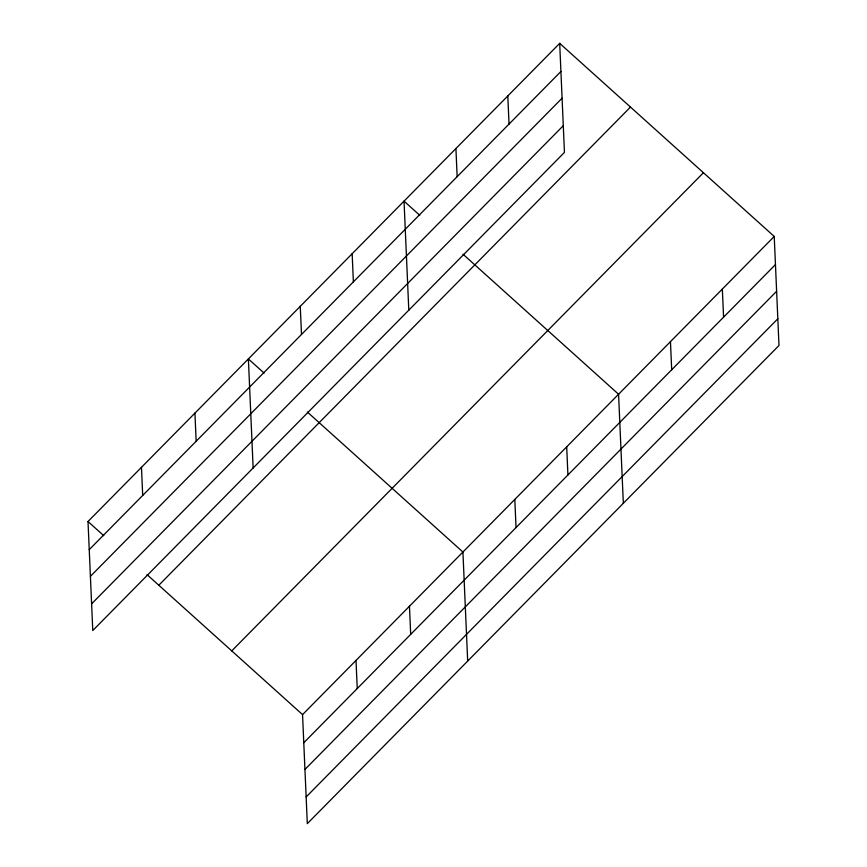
<?xml version="1.0" encoding="UTF-8"?>
<svg xmlns="http://www.w3.org/2000/svg" width="867" height="867" viewBox="0 0 867 867"><rect width="100%" height="100%" fill="white"/><g stroke="black" fill="none" stroke-linecap="round" stroke-linejoin="round"><path stroke-width="1.3" d="M559.692 43.35L564.45 152.386L92.769 630.547L88.011 521.511L559.692 43.35L774.231 236.453L778.989 345.489L307.308 823.65L302.55 714.614L147.011 574.615M89.236 549.645L560.916 71.484M90.406 576.349L562.087 98.188M91.609 603.855L563.29 125.693M158.813 585.236L630.482 107.075M231.749 650.889L703.43 172.728M302.55 714.614L774.231 236.453M303.775 742.748L775.456 264.587M304.946 769.441L776.626 291.279M306.149 796.946L777.818 318.785M419.769 215.309L404.033 201.144L408.801 310.18M463.032 254.248L618.572 394.247L623.33 503.283M264.11 373.103L248.385 358.938L253.142 467.974M307.384 412.042L462.924 552.041L467.681 661.077M88.011 521.511L103.747 535.676M722.341 289.047L723.577 317.181M670.462 341.641L671.687 369.775M566.693 446.841L567.918 474.975M507.802 95.944L509.037 124.079M514.803 499.435L516.038 527.57M455.923 148.55L457.147 176.684M409.462 606.228L410.687 634.362M352.154 253.738L353.378 281.873M356.012 660.416L357.237 688.55M300.264 306.344L301.499 334.478M194.923 413.125L196.159 441.26M141.473 467.324L142.697 495.458"/></g></svg>
